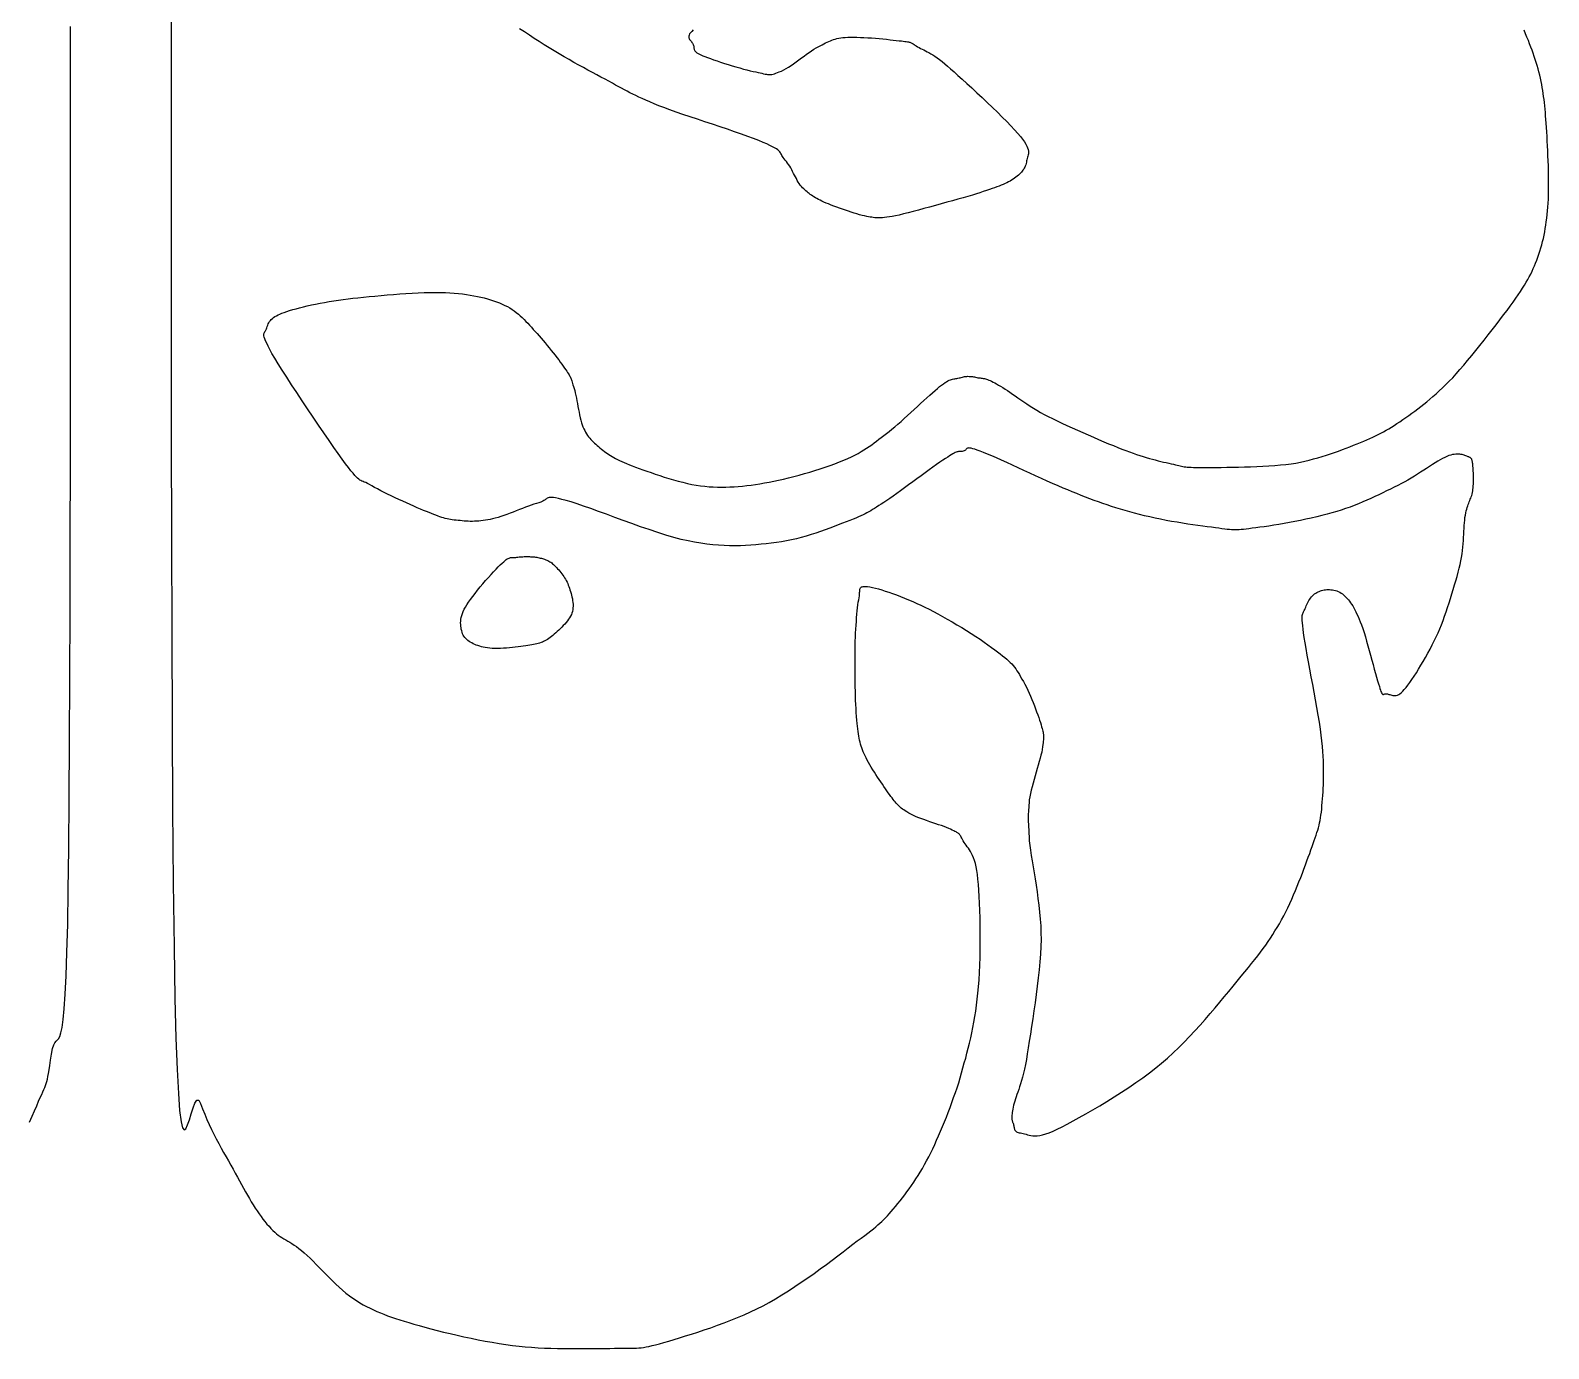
# Model space of a CAD drawing. Header units: millimetres. Extents: x 0 to 841, y 0 to 594.
# Drawn here: x 727.875 to 732.02, y 56.564 to 60.163 of the extents above; entities that cross this region are included whole.
import ezdxf

# ---------------------------------------------------------------- set-up
doc = ezdxf.new("R2010")
doc.units = ezdxf.units.MM
doc.layers.add('291-E-TEXTOS', color=7, linetype='Continuous')

msp = doc.modelspace()

# ---------------------------------------------------------------- linework, layer by layer
at = {"layer": '291-E-TEXTOS'}
for points in [[(728.259, 60.3783), (728.2589, 60.1336), (728.2589, 59.8734), (728.259, 59.6027), (728.2592, 59.3264), (728.2596, 59.0497), (728.2601, 58.7775), (728.2609, 58.5148), (728.262, 58.2667), (728.2633, 58.0381), (728.265, 57.8341), (728.267, 57.6597), (728.2695, 57.5199), (728.2723, 57.4111), (728.2754, 57.3253), (728.2788, 57.2603), (728.2824, 57.2137), (728.2863, 57.1831), (728.2905, 57.1662), (728.2948, 57.1607), (728.2993, 57.1641), (728.304, 57.1742), (728.3089, 57.1885), (728.3138, 57.2048), (728.3189, 57.2207), (728.324, 57.2338), (728.3292, 57.2417), (728.3345, 57.2422), (728.3397, 57.2329), (728.3452, 57.218), (728.3509, 57.2035), (728.3569, 57.1893), (728.363, 57.1755), (728.3694, 57.162), (728.3759, 57.1489), (728.3825, 57.136), (728.3892, 57.1234), (728.3959, 57.1112), (728.4025, 57.0992), (728.4091, 57.0874), (728.4157, 57.0759), (728.4221, 57.0646), (728.4283, 57.0536), (728.4343, 57.0427), (728.4401, 57.0321), (728.4457, 57.0217), (728.4512, 57.0115), (728.4567, 57.0016), (728.4621, 56.9919), (728.4674, 56.9825), (728.4727, 56.9733), (728.478, 56.9644), (728.4833, 56.9558), (728.4885, 56.9475), (728.4938, 56.9395), (728.4991, 56.9317), (728.5045, 56.9243), (728.5099, 56.9171), (728.5153, 56.9103), (728.5208, 56.9038), (728.5264, 56.8976), (728.5316, 56.8916), (728.5367, 56.8863), (728.5418, 56.8816), (728.5467, 56.8774), (728.5517, 56.8736), (728.5567, 56.8701), (728.5617, 56.8669), (728.5668, 56.8637), (728.5721, 56.8606), (728.5775, 56.8574), (728.583, 56.8541), (728.5888, 56.8505), (728.5949, 56.8465), (728.6012, 56.842), (728.6078, 56.837), (728.6148, 56.8314), (728.6224, 56.825), (728.6303, 56.8179), (728.6383, 56.8103), (728.6466, 56.8022), (728.655, 56.7937), (728.6636, 56.785), (728.6724, 56.776), (728.6813, 56.7669), (728.6903, 56.7577), (728.6994, 56.7487), (728.7085, 56.7398), (728.7178, 56.7311), (728.7271, 56.7228), (728.7365, 56.715), (728.7459, 56.7076), (728.7553, 56.7009), (728.7649, 56.6947), (728.7744, 56.689), (728.7837, 56.6836), (728.7929, 56.6786), (728.8021, 56.6739), (728.8114, 56.6695), (728.8207, 56.6653), (728.8303, 56.6612), (728.8402, 56.6573), (728.8503, 56.6535), (728.8609, 56.6498), (728.8719, 56.6461), (728.8834, 56.6424), (728.8956, 56.6386), (728.9084, 56.6347), (728.9219, 56.6306), (728.9364, 56.6264), (728.9518, 56.6221), (728.9681, 56.6177), (728.9851, 56.6133), (729.0028, 56.6089), (729.021, 56.6045), (729.0397, 56.6002), (729.0587, 56.596), (729.0779, 56.5919), (729.0972, 56.588), (729.1164, 56.5843), (729.1356, 56.5809), (729.1546, 56.5778), (729.1732, 56.5749), (729.1914, 56.5725), (729.209, 56.5704), (729.2261, 56.5687), (729.2434, 56.5672), (729.2609, 56.5661), (729.2786, 56.5652), (729.2962, 56.5645), (729.3138, 56.5641), (729.3312, 56.5638), (729.3485, 56.5636), (729.3655, 56.5636), (729.3821, 56.5636), (729.3983, 56.5637), (729.4139, 56.5639), (729.429, 56.5641), (729.4434, 56.5642), (729.4571, 56.5643), (729.47, 56.5644), (729.4813, 56.5646), (729.4914, 56.5648), (729.5004, 56.5649), (729.5085, 56.5649), (729.5159, 56.5649), (729.5227, 56.565), (729.5293, 56.5652), (729.5357, 56.5656), (729.5422, 56.5662), (729.5488, 56.567), (729.556, 56.5682), (729.5637, 56.5697), (729.5722, 56.5717), (729.5817, 56.574), (729.5924, 56.577), (729.6045, 56.5804), (729.6178, 56.5843), (729.6321, 56.5886), (729.6472, 56.5932), (729.6632, 56.5981), (729.6798, 56.6033), (729.6969, 56.6088), (729.7145, 56.6147), (729.7324, 56.6208), (729.7506, 56.6273), (729.7689, 56.634), (729.7872, 56.6411), (729.8055, 56.6485), (729.8235, 56.6561), (729.8413, 56.664), (729.8586, 56.6723), (729.8755, 56.6808), (729.8923, 56.6899), (729.9094, 56.6997), (729.9268, 56.7103), (729.9444, 56.7214), (729.9621, 56.7329), (729.9797, 56.7448), (729.9972, 56.7569), (730.0145, 56.7691), (730.0314, 56.7813), (730.048, 56.7934), (730.0639, 56.8053), (730.0793, 56.8169), (730.0939, 56.828), (730.1077, 56.8385), (730.1206, 56.8484), (730.1324, 56.8575), (730.1432, 56.8654), (730.1528, 56.8725), (730.1615, 56.8791), (730.1694, 56.8852), (730.1765, 56.8908), (730.1829, 56.8961), (730.1889, 56.9012), (730.1944, 56.9061), (730.1996, 56.911), (730.2047, 56.916), (730.2096, 56.921), (730.2146, 56.9263), (730.2197, 56.932), (730.225, 56.938), (730.2307, 56.9446), (730.2368, 56.9518), (730.2432, 56.9594), (730.2495, 56.9672), (730.2558, 56.9751), (730.262, 56.9832), (730.2682, 56.9915), (730.2744, 56.9999), (730.2805, 57.0086), (730.2865, 57.0176), (730.2925, 57.0267), (730.2985, 57.0361), (730.3044, 57.0458), (730.3102, 57.0557), (730.316, 57.0659), (730.3218, 57.0764), (730.3275, 57.0872), (730.3332, 57.0984), (730.3385, 57.1095), (730.3438, 57.1209), (730.3491, 57.1327), (730.3545, 57.1447), (730.3598, 57.1571), (730.3651, 57.1697), (730.3704, 57.1825), (730.3756, 57.1955), (730.3807, 57.2086), (730.3858, 57.2219), (730.3907, 57.2353), (730.3956, 57.2488), (730.4003, 57.2624), (730.4048, 57.276), (730.4093, 57.2895), (730.4135, 57.3031), (730.4172, 57.3166), (730.421, 57.3301), (730.4247, 57.3435), (730.4284, 57.357), (730.4319, 57.3705), (730.4354, 57.3841), (730.4388, 57.3979), (730.4421, 57.4118), (730.4452, 57.4259), (730.4482, 57.4403), (730.451, 57.455), (730.4536, 57.47), (730.456, 57.4853), (730.4581, 57.5011), (730.46, 57.5173), (730.4617, 57.534), (730.4634, 57.5516), (730.4649, 57.5704), (730.4661, 57.5902), (730.467, 57.6108), (730.4677, 57.632), (730.4682, 57.6536), (730.4684, 57.6754), (730.4684, 57.6971), (730.4682, 57.7186), (730.4678, 57.7396), (730.4672, 57.76), (730.4665, 57.7796), (730.4655, 57.7981), (730.4644, 57.8153), (730.4631, 57.8311), (730.4617, 57.8451), (730.4604, 57.8577), (730.4588, 57.8689), (730.4569, 57.879), (730.4548, 57.888), (730.4525, 57.896), (730.45, 57.9032), (730.4474, 57.9096), (730.4446, 57.9154), (730.4417, 57.9206), (730.4388, 57.9253), (730.4358, 57.9297), (730.4329, 57.9338), (730.4299, 57.9377), (730.427, 57.9416), (730.4242, 57.9455), (730.4215, 57.9495), (730.4194, 57.9537), (730.4177, 57.9573), (730.4161, 57.9602), (730.4148, 57.9627), (730.4135, 57.9648), (730.4123, 57.9666), (730.4111, 57.9681), (730.4097, 57.9694), (730.4082, 57.9705), (730.4065, 57.9717), (730.4044, 57.9728), (730.402, 57.9741), (730.3992, 57.9755), (730.3959, 57.9772), (730.3919, 57.9792), (730.3874, 57.9817), (730.3821, 57.984), (730.376, 57.9864), (730.3694, 57.9888), (730.3622, 57.9914), (730.3545, 57.994), (730.3466, 57.9967), (730.3384, 57.9994), (730.3302, 58.0022), (730.3219, 58.0051), (730.3138, 58.008), (730.3058, 58.0109), (730.2982, 58.0138), (730.291, 58.0168), (730.2843, 58.0198), (730.2783, 58.0228), (730.273, 58.0258), (730.268, 58.0287), (730.2635, 58.0315), (730.2594, 58.0342), (730.2558, 58.0368), (730.2524, 58.0393), (730.2494, 58.0419), (730.2465, 58.0445), (730.2438, 58.0471), (730.2413, 58.0499), (730.2387, 58.0529), (730.2361, 58.056), (730.2334, 58.0594), (730.2306, 58.0631), (730.2276, 58.067), (730.2243, 58.0713), (730.2208, 58.076), (730.2172, 58.0811), (730.2135, 58.0865), (730.2095, 58.0922), (730.2054, 58.0982), (730.2011, 58.1044), (730.1967, 58.1108), (730.1923, 58.1173), (730.1879, 58.1239), (730.1835, 58.1306), (730.1791, 58.1374), (730.1749, 58.1441), (730.1708, 58.1508), (730.1669, 58.1574), (730.1632, 58.1639), (730.1597, 58.1702), (730.1565, 58.1764), (730.1536, 58.1822), (730.151, 58.1878), (730.1487, 58.1932), (730.1465, 58.1985), (730.1446, 58.2036), (730.1429, 58.2087), (730.1414, 58.2138), (730.14, 58.219), (730.1387, 58.2244), (730.1376, 58.2299), (730.1366, 58.2357), (730.1356, 58.2419), (730.1348, 58.2484), (730.134, 58.2553), (730.1332, 58.2627), (730.1324, 58.2707), (730.1314, 58.2798), (730.1304, 58.2895), (730.1296, 58.2999), (730.129, 58.3108), (730.1284, 58.3222), (730.1279, 58.3339), (730.1275, 58.3459), (730.1272, 58.3581), (730.1269, 58.3703), (730.1267, 58.3826), (730.1266, 58.3948), (730.1265, 58.4068), (730.1264, 58.4186), (730.1264, 58.43), (730.1264, 58.441), (730.1264, 58.4514), (730.1265, 58.4621), (730.1266, 58.473), (730.1268, 58.484), (730.1271, 58.4951), (730.1275, 58.5062), (730.128, 58.5172), (730.1285, 58.5281), (730.1292, 58.5387), (730.1299, 58.5491), (730.1306, 58.5592), (730.1315, 58.5688), (730.1323, 58.5779), (730.1333, 58.5864), (730.1343, 58.5943), (730.1353, 58.6016), (730.1364, 58.608), (730.1374, 58.6137), (730.1381, 58.6189), (730.1385, 58.6234), (730.1388, 58.6275), (730.139, 58.631), (730.1393, 58.6341), (730.1397, 58.6367), (730.1402, 58.6389), (730.141, 58.6406), (730.1422, 58.642), (730.1437, 58.6431), (730.1458, 58.6438), (730.1484, 58.6443), (730.1517, 58.6445), (730.1557, 58.6444), (730.1605, 58.6441), (730.1669, 58.6431), (730.1741, 58.6417), (730.1819, 58.6399), (730.1904, 58.6376), (730.1994, 58.635), (730.2088, 58.632), (730.2188, 58.6287), (730.229, 58.6251), (730.2396, 58.6212), (730.2505, 58.617), (730.2615, 58.6126), (730.2726, 58.608), (730.2838, 58.6032), (730.295, 58.5982), (730.3061, 58.5931), (730.3171, 58.5879), (730.3284, 58.5824), (730.3402, 58.5762), (730.3526, 58.5697), (730.3653, 58.5627), (730.3783, 58.5553), (730.3914, 58.5477), (730.4046, 58.5399), (730.4177, 58.532), (730.4307, 58.5239), (730.4434, 58.5159), (730.4558, 58.508), (730.4676, 58.5001), (730.4788, 58.4925), (730.4893, 58.4851), (730.4991, 58.4781), (730.5078, 58.4715), (730.5157, 58.4657), (730.5229, 58.4603), (730.5294, 58.4552), (730.5353, 58.4505), (730.5406, 58.4459), (730.5455, 58.4415), (730.5499, 58.4372), (730.554, 58.4328), (730.5578, 58.4285), (730.5614, 58.424), (730.5649, 58.4194), (730.5682, 58.4145), (730.5716, 58.4093), (730.575, 58.4037), (730.5785, 58.3977), (730.5821, 58.3912), (730.5862, 58.3845), (730.5903, 58.3773), (730.5943, 58.3696), (730.5982, 58.3616), (730.602, 58.3533), (730.6057, 58.3447), (730.6093, 58.3361), (730.6127, 58.3274), (730.616, 58.3188), (730.6192, 58.3103), (730.6222, 58.3021), (730.625, 58.2941), (730.6277, 58.2865), (730.6301, 58.2793), (730.6323, 58.2727), (730.6343, 58.2667), (730.6357, 58.2615), (730.637, 58.2569), (730.638, 58.2529), (730.6389, 58.2494), (730.6396, 58.2463), (730.6402, 58.2434), (730.6406, 58.2407), (730.6408, 58.2381), (730.641, 58.2354), (730.6409, 58.2326), (730.6408, 58.2295), (730.6405, 58.2261), (730.6401, 58.2221), (730.6396, 58.2176), (730.639, 58.2125), (730.6383, 58.2065), (730.6373, 58.1997), (730.6359, 58.1922), (730.634, 58.1841), (730.6318, 58.1754), (730.6294, 58.1663), (730.6267, 58.1569), (730.6239, 58.1471), (730.621, 58.1372), (730.6181, 58.1272), (730.6152, 58.1172), (730.6124, 58.1073), (730.6098, 58.0975), (730.6074, 58.088), (730.6053, 58.0789), (730.6035, 58.0701), (730.6022, 58.062), (730.6015, 58.0541), (730.6009, 58.0471), (730.6004, 58.0407), (730.5999, 58.0348), (730.5996, 58.0292), (730.5994, 58.0239), (730.5992, 58.0186), (730.5992, 58.0133), (730.5992, 58.0077), (730.5994, 58.0017), (730.5996, 57.9952), (730.5999, 57.988), (730.6004, 57.98), (730.6009, 57.971), (730.6015, 57.9609), (730.6022, 57.9495), (730.6035, 57.9373), (730.6053, 57.9241), (730.6074, 57.91), (730.6097, 57.8951), (730.6123, 57.8794), (730.615, 57.863), (730.6178, 57.846), (730.6205, 57.8286), (730.6232, 57.8107), (730.6257, 57.7925), (730.6281, 57.774), (730.6301, 57.7553), (730.6319, 57.7365), (730.6332, 57.7178), (730.634, 57.6991), (730.6343, 57.6805), (730.6337, 57.6612), (730.6325, 57.6408), (730.6309, 57.6196), (730.6289, 57.5978), (730.6265, 57.5755), (730.6239, 57.553), (730.621, 57.5304), (730.618, 57.5079), (730.6148, 57.4857), (730.6116, 57.4639), (730.6084, 57.4428), (730.6052, 57.4225), (730.6022, 57.4032), (730.5993, 57.3852), (730.5966, 57.3684), (730.5942, 57.3533), (730.5915, 57.3396), (730.5888, 57.327), (730.5861, 57.3155), (730.5834, 57.305), (730.5808, 57.2953), (730.5781, 57.2864), (730.5756, 57.2783), (730.5731, 57.2707), (730.5707, 57.2638), (730.5684, 57.2572), (730.5662, 57.2511), (730.5642, 57.2452), (730.5624, 57.2395), (730.5607, 57.2339), (730.5593, 57.2284), (730.558, 57.2228), (730.557, 57.2175), (730.5561, 57.2127), (730.5554, 57.2084), (730.5549, 57.2046), (730.5545, 57.2013), (730.5543, 57.1983), (730.5542, 57.1956), (730.5543, 57.1932), (730.5544, 57.1911), (730.5547, 57.1891), (730.555, 57.1873), (730.5555, 57.1856), (730.556, 57.1839), (730.5566, 57.1822), (730.5573, 57.1805), (730.558, 57.1787), (730.5587, 57.1764), (730.5592, 57.1742), (730.5596, 57.1719), (730.56, 57.1698), (730.5604, 57.1677), (730.5608, 57.1656), (730.5614, 57.1637), (730.562, 57.1618), (730.5629, 57.1601), (730.564, 57.1585), (730.5654, 57.1571), (730.5671, 57.1558), (730.5691, 57.1547), (730.5716, 57.1538), (730.5746, 57.153), (730.5781, 57.1526), (730.5818, 57.152), (730.5855, 57.1511), (730.5893, 57.15), (730.5932, 57.1488), (730.5973, 57.1475), (730.6017, 57.1464), (730.6065, 57.1454), (730.6117, 57.1448), (730.6175, 57.1445), (730.6238, 57.1448), (730.6308, 57.1456), (730.6385, 57.1472), (730.6471, 57.1496), (730.6565, 57.1529), (730.667, 57.1572), (730.6785, 57.1626), (730.6914, 57.1691), (730.7058, 57.1767), (730.7216, 57.1852), (730.7385, 57.1945), (730.7565, 57.2046), (730.7752, 57.2153), (730.7945, 57.2267), (730.8142, 57.2386), (730.8342, 57.251), (730.8541, 57.2637), (730.8739, 57.2767), (730.8933, 57.2899), (730.9122, 57.3033), (730.9303, 57.3166), (730.9475, 57.33), (730.9635, 57.3433), (730.9792, 57.3568), (730.9948, 57.3708), (731.01, 57.3854), (731.0251, 57.4003), (731.0399, 57.4156), (731.0544, 57.4311), (731.0686, 57.4468), (731.0825, 57.4625), (731.0961, 57.4782), (731.1093, 57.4937), (731.1221, 57.5091), (731.1346, 57.5242), (731.1467, 57.539), (731.1584, 57.5533), (731.1696, 57.567), (731.1803, 57.5802), (731.1906, 57.5923), (731.2002, 57.6039), (731.2092, 57.615), (731.2177, 57.6256), (731.2258, 57.636), (731.2334, 57.646), (731.2407, 57.6558), (731.2476, 57.6655), (731.2542, 57.675), (731.2606, 57.6846), (731.2669, 57.6941), (731.2729, 57.7038), (731.2789, 57.7136), (731.2849, 57.7237), (731.2908, 57.7341), (731.2968, 57.7448), (731.3024, 57.7558), (731.3079, 57.7672), (731.3133, 57.7788), (731.3186, 57.7905), (731.3237, 57.8024), (731.3288, 57.8143), (731.3337, 57.8262), (731.3384, 57.8381), (731.3431, 57.8499), (731.3476, 57.8616), (731.3519, 57.873), (731.3561, 57.8842), (731.3601, 57.8951), (731.3639, 57.9057), (731.3676, 57.9158), (731.3711, 57.9254), (731.3743, 57.9345), (731.3774, 57.943), (731.3802, 57.9509), (731.3828, 57.9584), (731.3852, 57.9655), (731.3875, 57.9724), (731.3895, 57.9791), (731.3914, 57.9857), (731.3931, 57.9923), (731.3946, 57.999), (731.396, 58.0058), (731.3973, 58.013), (731.3985, 58.0204), (731.3995, 58.0284), (731.4004, 58.0368), (731.4012, 58.0459), (731.4019, 58.0553), (731.4027, 58.0646), (731.4034, 58.074), (731.404, 58.0834), (731.4046, 58.0929), (731.4051, 58.1027), (731.4054, 58.1127), (731.4057, 58.1229), (731.4058, 58.1336), (731.4058, 58.1446), (731.4055, 58.1561), (731.4051, 58.1681), (731.4045, 58.1807), (731.4036, 58.194), (731.4025, 58.2079), (731.4012, 58.2226), (731.3994, 58.2381), (731.397, 58.2552), (731.3942, 58.2737), (731.3911, 58.2932), (731.3876, 58.3136), (731.3839, 58.3345), (731.38, 58.3556), (731.3761, 58.3769), (731.3721, 58.3979), (731.3683, 58.4185), (731.3646, 58.4383), (731.3611, 58.4571), (731.3579, 58.4748), (731.3551, 58.4909), (731.3528, 58.5053), (731.351, 58.5177), (731.3496, 58.5281), (731.3486, 58.5371), (731.3479, 58.5448), (731.3474, 58.5512), (731.3472, 58.5566), (731.3472, 58.5611), (731.3475, 58.5648), (731.348, 58.5678), (731.3486, 58.5705), (731.3495, 58.5727), (731.3504, 58.5749), (731.3515, 58.5769), (731.3528, 58.5791), (731.3541, 58.5816), (731.3555, 58.5845), (731.357, 58.5879), (731.3583, 58.5917), (731.3597, 58.5954), (731.3614, 58.5991), (731.3633, 58.6027), (731.3653, 58.6062), (731.3676, 58.6097), (731.37, 58.6129), (731.3726, 58.616), (731.3753, 58.6189), (731.3781, 58.6216), (731.3811, 58.6241), (731.3841, 58.6263), (731.3873, 58.6282), (731.3905, 58.6299), (731.3938, 58.6311), (731.3972, 58.6321), (731.4003, 58.6331), (731.4035, 58.634), (731.407, 58.6348), (731.4105, 58.6353), (731.4142, 58.6357), (731.418, 58.6359), (731.4218, 58.6359), (731.4258, 58.6356), (731.4297, 58.6351), (731.4337, 58.6344), (731.4378, 58.6334), (731.4418, 58.6321), (731.4457, 58.6305), (731.4497, 58.6287), (731.4536, 58.6265), (731.4574, 58.6241), (731.4607, 58.621), (731.464, 58.6179), (731.4672, 58.6147), (731.4703, 58.6113), (731.4733, 58.6077), (731.4763, 58.604), (731.4793, 58.6), (731.4822, 58.5957), (731.4851, 58.5911), (731.488, 58.5862), (731.4909, 58.5809), (731.4938, 58.5752), (731.4967, 58.5691), (731.4996, 58.5625), (731.5026, 58.5554), (731.5056, 58.5478), (731.509, 58.5392), (731.5125, 58.5295), (731.5161, 58.5187), (731.5196, 58.5072), (731.5232, 58.495), (731.5268, 58.4823), (731.5304, 58.4694), (731.5339, 58.4564), (731.5374, 58.4435), (731.5407, 58.4309), (731.544, 58.4187), (731.5471, 58.4072), (731.55, 58.3965), (731.5528, 58.3868), (731.5554, 58.3783), (731.5578, 58.3711), (731.5595, 58.3656), (731.561, 58.3611), (731.5623, 58.3575), (731.5634, 58.3547), (731.5644, 58.3526), (731.5653, 58.3512), (731.5662, 58.3503), (731.567, 58.3498), (731.5679, 58.3497), (731.5688, 58.3498), (731.5699, 58.3501), (731.571, 58.3505), (731.5724, 58.3509), (731.5739, 58.3512), (731.5757, 58.3512), (731.5778, 58.351), (731.5798, 58.3509), (731.5819, 58.3504), (731.5841, 58.3497), (731.5865, 58.349), (731.589, 58.3482), (731.5917, 58.3474), (731.5945, 58.3469), (731.5974, 58.3465), (731.6005, 58.3465), (731.6037, 58.3469), (731.6071, 58.3478), (731.6106, 58.3493), (731.6142, 58.3515), (731.618, 58.3545), (731.6219, 58.3583), (731.626, 58.3631), (731.6307, 58.3685), (731.6358, 58.3749), (731.6412, 58.3822), (731.6469, 58.3903), (731.6528, 58.3992), (731.6589, 58.4086), (731.6651, 58.4186), (731.6714, 58.4291), (731.6777, 58.4399), (731.684, 58.4509), (731.6902, 58.4622), (731.6963, 58.4735), (731.7022, 58.4848), (731.7079, 58.4959), (731.7133, 58.5069), (731.7184, 58.5177), (731.7228, 58.5284), (731.7273, 58.5396), (731.7317, 58.5511), (731.736, 58.5629), (731.7402, 58.5749), (731.7443, 58.5871), (731.7483, 58.5994), (731.7522, 58.6118), (731.756, 58.6241), (731.7597, 58.6363), (731.7632, 58.6484), (731.7666, 58.6602), (731.7699, 58.6718), (731.7729, 58.6831), (731.7759, 58.6939), (731.7786, 58.7044), (731.7807, 58.7141), (731.7824, 58.7237), (731.7838, 58.7332), (731.785, 58.7426), (731.786, 58.7518), (731.7867, 58.7609), (731.7874, 58.7697), (731.7879, 58.7784), (731.7883, 58.7868), (731.7887, 58.7951), (731.7891, 58.8031), (731.7896, 58.8108), (731.7901, 58.8182), (731.7908, 58.8254), (731.7916, 58.8323), (731.7926, 58.8389), (731.7938, 58.845), (731.7951, 58.8505), (731.7964, 58.8556), (731.7977, 58.8602), (731.7992, 58.8645), (731.8006, 58.8685), (731.802, 58.8722), (731.8034, 58.8757), (731.8048, 58.8792), (731.8062, 58.8826), (731.8075, 58.8859), (731.8087, 58.8894), (731.8099, 58.893), (731.8109, 58.8967), (731.8119, 58.9008), (731.8127, 58.9051), (731.8134, 58.9094), (731.8139, 58.914), (731.8144, 58.9188), (731.8147, 58.9238), (731.8149, 58.9289), (731.815, 58.9341), (731.815, 58.9393), (731.815, 58.9445), (731.8148, 58.9496), (731.8147, 58.9546), (731.8144, 58.9595), (731.8141, 58.9641), (731.8138, 58.9685), (731.8135, 58.9725), (731.8131, 58.9761), (731.8127, 58.9794), (731.8123, 58.9822), (731.8119, 58.9847), (731.8115, 58.9869), (731.8111, 58.9887), (731.8106, 58.9903), (731.81, 58.9917), (731.8094, 58.9929), (731.8087, 58.9939), (731.8079, 58.9948), (731.807, 58.9956), (731.806, 58.9963), (731.8048, 58.9969), (731.8035, 58.9975), (731.8021, 58.9981), (731.8004, 58.9987), (731.7987, 58.9995), (731.7964, 59.0003), (731.794, 59.0011), (731.7916, 59.002), (731.789, 59.0028), (731.7863, 59.0037), (731.7835, 59.0044), (731.7805, 59.005), (731.7773, 59.0055), (731.7739, 59.0058), (731.7703, 59.0058), (731.7664, 59.0056), (731.7622, 59.0051), (731.7578, 59.0043), (731.753, 59.0031), (731.7479, 59.0015), (731.7424, 58.9995), (731.7366, 58.9969), (731.7304, 58.9938), (731.7239, 58.9902), (731.7171, 58.9862), (731.7099, 58.9817), (731.7025, 58.977), (731.6949, 58.972), (731.687, 58.9668), (731.6789, 58.9615), (731.6706, 58.9561), (731.6621, 58.9507), (731.6535, 58.9453), (731.6448, 58.9399), (731.6359, 58.9348), (731.627, 58.9299), (731.618, 58.9252), (731.6081, 58.9202), (731.5981, 58.9152), (731.588, 58.9102), (731.5777, 58.9051), (731.5672, 58.9), (731.5566, 58.8949), (731.5459, 58.8898), (731.5349, 58.8848), (731.5238, 58.8798), (731.5126, 58.875), (731.5011, 58.8702), (731.4895, 58.8656), (731.4778, 58.8612), (731.4658, 58.8569), (731.4537, 58.8528), (731.4413, 58.8489), (731.4285, 58.8452), (731.4151, 58.8415), (731.4012, 58.8379), (731.3868, 58.8344), (731.3721, 58.831), (731.3572, 58.8277), (731.3421, 58.8245), (731.3271, 58.8215), (731.3123, 58.8187), (731.2976, 58.8161), (731.2833, 58.8136), (731.2694, 58.8113), (731.2561, 58.8093), (731.2434, 58.8075), (731.2315, 58.806), (731.2205, 58.8047), (731.2106, 58.8033), (731.2018, 58.8021), (731.1941, 58.8011), (731.1872, 58.8002), (731.1809, 58.7996), (731.1752, 58.7991), (731.1698, 58.7988), (731.1645, 58.7987), (731.1593, 58.7988), (731.154, 58.7991), (731.1484, 58.7996), (731.1423, 58.8002), (731.1356, 58.8011), (731.1281, 58.8021), (731.1196, 58.8033), (731.1101, 58.8047), (731.0994, 58.806), (731.0879, 58.8074), (731.0756, 58.809), (731.0626, 58.8107), (731.049, 58.8127), (731.0349, 58.8148), (731.0205, 58.8171), (731.0057, 58.8195), (730.9907, 58.8222), (730.9757, 58.8249), (730.9607, 58.8279), (730.9458, 58.831), (730.9311, 58.8342), (730.9167, 58.8376), (730.9027, 58.8412), (730.8893, 58.8449), (730.8762, 58.8483), (730.8635, 58.8518), (730.851, 58.8555), (730.8388, 58.8592), (730.8267, 58.8631), (730.8148, 58.867), (730.8029, 58.8711), (730.7911, 58.8752), (730.7794, 58.8795), (730.7676, 58.884), (730.7558, 58.8885), (730.7439, 58.8932), (730.7318, 58.8979), (730.7196, 58.9029), (730.7072, 58.9079), (730.6945, 58.9131), (730.6806, 58.919), (730.6659, 58.9254), (730.6507, 58.9322), (730.6351, 58.9393), (730.6192, 58.9465), (730.6032, 58.9539), (730.5872, 58.9613), (730.5713, 58.9686), (730.5558, 58.9757), (730.5407, 58.9826), (730.5262, 58.9892), (730.5124, 58.9953), (730.4996, 59.0009), (730.4877, 59.0058), (730.477, 59.0101), (730.4677, 59.0135), (730.4597, 59.0165), (730.4531, 59.0189), (730.4477, 59.0206), (730.4433, 59.0217), (730.4398, 59.0223), (730.437, 59.0225), (730.4349, 59.0223), (730.4333, 59.0218), (730.432, 59.021), (730.431, 59.02), (730.43, 59.0189), (730.429, 59.0177), (730.4278, 59.0165), (730.4262, 59.0154), (730.4242, 59.0144), (730.4215, 59.0135), (730.419, 59.0132), (730.4168, 59.0131), (730.4148, 59.013), (730.4129, 59.0129), (730.411, 59.0128), (730.4091, 59.0126), (730.4071, 59.0123), (730.405, 59.0118), (730.4026, 59.011), (730.3999, 59.0098), (730.3968, 59.0084), (730.3933, 59.0065), (730.3892, 59.0041), (730.3846, 59.0011), (730.3793, 58.9976), (730.3733, 58.9934), (730.366, 58.9888), (730.3578, 58.9833), (730.3487, 58.9771), (730.3389, 58.9702), (730.3286, 58.9628), (730.3178, 58.9549), (730.3066, 58.9468), (730.2953, 58.9385), (730.2839, 58.9301), (730.2725, 58.9217), (730.2614, 58.9136), (730.2505, 58.9056), (730.2401, 58.8981), (730.2303, 58.8911), (730.2211, 58.8847), (730.2127, 58.879), (730.2049, 58.874), (730.1977, 58.8693), (730.1912, 58.8651), (730.1852, 58.8612), (730.1796, 58.8576), (730.1743, 58.8543), (730.1691, 58.8511), (730.1641, 58.8481), (730.1589, 58.8453), (730.1536, 58.8425), (730.1481, 58.8397), (730.1422, 58.8369), (730.1357, 58.8341), (730.1287, 58.8312), (730.1209, 58.8281), (730.1124, 58.8248), (730.1023, 58.8209), (730.0917, 58.8168), (730.0806, 58.8125), (730.0691, 58.8081), (730.0572, 58.8036), (730.045, 58.799), (730.0324, 58.7946), (730.0195, 58.7902), (730.0064, 58.7859), (729.9931, 58.7819), (729.9797, 58.7781), (729.9661, 58.7746), (729.9525, 58.7714), (729.9388, 58.7686), (729.9252, 58.7664), (729.9116, 58.7646), (729.8977, 58.7627), (729.8838, 58.761), (729.8699, 58.7595), (729.8559, 58.7581), (729.8418, 58.757), (729.8276, 58.7561), (729.8133, 58.7556), (729.7987, 58.7553), (729.7839, 58.7554), (729.7688, 58.7559), (729.7534, 58.7567), (729.7377, 58.7581), (729.7216, 58.7599), (729.7051, 58.7622), (729.6881, 58.7651), (729.6707, 58.7686), (729.6518, 58.7729), (729.6315, 58.7784), (729.61, 58.7847), (729.5876, 58.7918), (729.5645, 58.7995), (729.5409, 58.8076), (729.5172, 58.816), (729.4935, 58.8246), (729.4702, 58.8331), (729.4475, 58.8414), (729.4256, 58.8494), (729.4048, 58.857), (729.3853, 58.8638), (729.3674, 58.8699), (729.3514, 58.875), (729.3375, 58.879), (729.3261, 58.882), (729.3167, 58.8843), (729.3089, 58.886), (729.3027, 58.8871), (729.2978, 58.8876), (729.2938, 58.8877), (729.2908, 58.8873), (729.2883, 58.8865), (729.2862, 58.8854), (729.2842, 58.8841), (729.2822, 58.8825), (729.2799, 58.8807), (729.277, 58.8788), (729.2735, 58.8769), (729.2689, 58.8749), (729.2632, 58.873), (729.2566, 58.8713), (729.2495, 58.8691), (729.2421, 58.8666), (729.2344, 58.8638), (729.2264, 58.8608), (729.2182, 58.8576), (729.2099, 58.8543), (729.2015, 58.8509), (729.193, 58.8475), (729.1845, 58.8442), (729.1761, 58.841), (729.1678, 58.838), (729.1596, 58.8352), (729.1517, 58.8327), (729.144, 58.8305), (729.1367, 58.8288), (729.13, 58.8274), (729.1235, 58.8262), (729.1172, 58.8251), (729.111, 58.8242), (729.1049, 58.8235), (729.0989, 58.823), (729.0931, 58.8226), (729.0873, 58.8223), (729.0816, 58.8222), (729.0759, 58.8222), (729.0703, 58.8223), (729.0647, 58.8226), (729.0592, 58.823), (729.0536, 58.8235), (729.048, 58.8241), (729.0424, 58.8248), (729.0369, 58.8252), (729.0317, 58.8258), (729.0267, 58.8264), (729.0218, 58.8272), (729.0171, 58.828), (729.0124, 58.8291), (729.0077, 58.8302), (729.003, 58.8316), (728.9981, 58.8331), (728.9931, 58.8347), (728.9878, 58.8366), (728.9822, 58.8386), (728.9763, 58.8409), (728.97, 58.8433), (728.9633, 58.846), (728.956, 58.8489), (728.9485, 58.8521), (728.9402, 58.8556), (728.9313, 58.8594), (728.9218, 58.8635), (728.912, 58.8679), (728.9018, 58.8724), (728.8914, 58.877), (728.881, 58.8818), (728.8706, 58.8866), (728.8603, 58.8915), (728.8503, 58.8963), (728.8406, 58.9011), (728.8313, 58.9058), (728.8227, 58.9105), (728.8147, 58.9149), (728.8075, 58.9192), (728.8009, 58.9228), (728.7953, 58.9256), (728.7906, 58.9278), (728.7866, 58.9294), (728.7831, 58.9308), (728.78, 58.932), (728.7772, 58.9334), (728.7744, 58.935), (728.7715, 58.937), (728.7683, 58.9397), (728.7648, 58.9432), (728.7606, 58.9477), (728.7558, 58.9534), (728.75, 58.9604), (728.7432, 58.969), (728.7352, 58.9794), (728.7261, 58.992), (728.7154, 59.0071), (728.7034, 59.0242), (728.6903, 59.0431), (728.6764, 59.0634), (728.6618, 59.0847), (728.6469, 59.1068), (728.6318, 59.1292), (728.6169, 59.1516), (728.6022, 59.1738), (728.5881, 59.1952), (728.5749, 59.2157), (728.5626, 59.2348), (728.5517, 59.2522), (728.5422, 59.2675), (728.5345, 59.2805), (728.5286, 59.2913), (728.5238, 59.3006), (728.52, 59.3084), (728.517, 59.3149), (728.5149, 59.3203), (728.5134, 59.3248), (728.5126, 59.3284), (728.5124, 59.3314), (728.5126, 59.334), (728.5132, 59.3361), (728.5141, 59.3381), (728.5153, 59.3401), (728.5165, 59.3422), (728.5179, 59.3445), (728.5192, 59.3474), (728.5204, 59.3508), (728.5216, 59.3544), (728.5229, 59.3579), (728.5244, 59.3613), (728.5261, 59.3644), (728.528, 59.3675), (728.5301, 59.3704), (728.5326, 59.3732), (728.5355, 59.3759), (728.5387, 59.3785), (728.5423, 59.381), (728.5464, 59.3834), (728.5509, 59.3858), (728.556, 59.3881), (728.5616, 59.3904), (728.5678, 59.3927), (728.5746, 59.3949), (728.5825, 59.3976), (728.591, 59.4002), (728.6002, 59.4028), (728.6099, 59.4054), (728.6202, 59.4079), (728.6309, 59.4104), (728.6421, 59.4129), (728.6537, 59.4153), (728.6656, 59.4176), (728.6778, 59.4198), (728.6903, 59.422), (728.7031, 59.424), (728.716, 59.426), (728.729, 59.4278), (728.7421, 59.4295), (728.7553, 59.4311), (728.7693, 59.4326), (728.7841, 59.4341), (728.7996, 59.4357), (728.8157, 59.4372), (728.8322, 59.4388), (728.8491, 59.4402), (728.8661, 59.4416), (728.8833, 59.4429), (728.9003, 59.444), (728.9173, 59.445), (728.9339, 59.4459), (728.9501, 59.4466), (728.9657, 59.4471), (728.9807, 59.4473), (728.9949, 59.4474), (729.0082, 59.4471), (729.0204, 59.4463), (729.0322, 59.4453), (729.0437, 59.4442), (729.0547, 59.443), (729.0654, 59.4415), (729.0757, 59.44), (729.0856, 59.4382), (729.0953, 59.4363), (729.1047, 59.4343), (729.1137, 59.4321), (729.1225, 59.4297), (729.131, 59.4271), (729.1393, 59.4243), (729.1474, 59.4214), (729.1552, 59.4183), (729.1628, 59.415), (729.1701, 59.4119), (729.1771, 59.4084), (729.1836, 59.4048), (729.1899, 59.4009), (729.1959, 59.3967), (729.2016, 59.3924), (729.2071, 59.3879), (729.2125, 59.3831), (729.2177, 59.3783), (729.2228, 59.3732), (729.2278, 59.3681), (729.2328, 59.3628), (729.2378, 59.3574), (729.2428, 59.3519), (729.2479, 59.3464), (729.2531, 59.3407), (729.2585, 59.3349), (729.2639, 59.3288), (729.2694, 59.3225), (729.275, 59.316), (729.2806, 59.3094), (729.2861, 59.3026), (729.2916, 59.2958), (729.2971, 59.289), (729.3024, 59.2823), (729.3075, 59.2756), (729.3125, 59.2691), (729.3172, 59.2628), (729.3217, 59.2567), (729.326, 59.2509), (729.3299, 59.2455), (729.3334, 59.2404), (729.3366, 59.2358), (729.3393, 59.2318), (729.3417, 59.2283), (729.3437, 59.2252), (729.3454, 59.2224), (729.3469, 59.2199), (729.3482, 59.2175), (729.3493, 59.2153), (729.3502, 59.213), (729.3512, 59.2106), (729.352, 59.2081), (729.3529, 59.2054), (729.3539, 59.2023), (729.3549, 59.1987), (729.3561, 59.1947), (729.3575, 59.1902), (729.3594, 59.1849), (729.361, 59.1791), (729.3626, 59.1727), (729.3642, 59.1659), (729.3656, 59.1587), (729.367, 59.1512), (729.3684, 59.1435), (729.3698, 59.1357), (729.3713, 59.1279), (729.3727, 59.1202), (729.3743, 59.1126), (729.3759, 59.1052), (729.3776, 59.0981), (729.3795, 59.0915), (729.3815, 59.0853), (729.3836, 59.0798), (729.3859, 59.0746), (729.3883, 59.0698), (729.3908, 59.0653), (729.3935, 59.061), (729.3962, 59.057), (729.399, 59.0531), (729.4019, 59.0494), (729.405, 59.0459), (729.4081, 59.0425), (729.4114, 59.0391), (729.4148, 59.0358), (729.4184, 59.0326), (729.422, 59.0294), (729.4258, 59.0262), (729.4298, 59.0229), (729.4338, 59.0195), (729.4379, 59.0162), (729.442, 59.0131), (729.446, 59.0101), (729.4501, 59.0072), (729.4543, 59.0045), (729.4586, 59.0017), (729.463, 58.9991), (729.4677, 58.9964), (729.4726, 58.9938), (729.4779, 58.9911), (729.4835, 58.9884), (729.4894, 58.9857), (729.4958, 58.9828), (729.5027, 58.9798), (729.5102, 58.9767), (729.5181, 58.9734), (729.5272, 58.9702), (729.5369, 58.9667), (729.5472, 58.9631), (729.558, 58.9592), (729.5694, 58.9553), (729.5811, 58.9513), (729.5931, 58.9472), (729.6055, 58.9432), (729.618, 58.9393), (729.6306, 58.9356), (729.6433, 58.9321), (729.6559, 58.9288), (729.6685, 58.9258), (729.6808, 58.9231), (729.693, 58.9209), (729.7048, 58.9192), (729.7164, 58.9178), (729.7279, 58.9168), (729.7393, 58.9161), (729.7507, 58.9156), (729.762, 58.9155), (729.7733, 58.9156), (729.7846, 58.916), (729.7959, 58.9166), (729.8074, 58.9175), (729.8189, 58.9186), (729.8305, 58.9199), (729.8423, 58.9214), (729.8543, 58.9231), (729.8665, 58.925), (729.8789, 58.927), (729.8915, 58.9292), (729.9042, 58.9316), (729.9175, 58.9344), (729.9311, 58.9375), (729.9451, 58.9409), (729.9594, 58.9446), (729.9738, 58.9485), (729.9883, 58.9525), (730.0027, 58.9568), (730.017, 58.9612), (730.0311, 58.9657), (730.045, 58.9703), (730.0584, 58.9749), (730.0713, 58.9796), (730.0837, 58.9843), (730.0954, 58.9889), (730.1063, 58.9934), (730.1165, 58.9983), (730.1259, 59.0031), (730.1347, 59.0078), (730.1429, 59.0125), (730.1507, 59.0172), (730.158, 59.0218), (730.1651, 59.0266), (730.1718, 59.0313), (730.1784, 59.0362), (730.185, 59.0411), (730.1915, 59.0461), (730.1981, 59.0513), (730.2048, 59.0566), (730.2118, 59.0621), (730.2191, 59.0678), (730.2268, 59.0737), (730.2349, 59.0804), (730.2433, 59.0875), (730.2519, 59.0951), (730.2607, 59.1029), (730.2697, 59.111), (730.2787, 59.1192), (730.2876, 59.1275), (730.2965, 59.1357), (730.3053, 59.1438), (730.3139, 59.1517), (730.3222, 59.1594), (730.3301, 59.1666), (730.3377, 59.1734), (730.3447, 59.1796), (730.3513, 59.1853), (730.3573, 59.1902), (730.3627, 59.1944), (730.3676, 59.198), (730.3721, 59.201), (730.3762, 59.2035), (730.38, 59.2056), (730.3835, 59.2073), (730.3868, 59.2087), (730.3899, 59.2097), (730.3928, 59.2106), (730.3957, 59.2112), (730.3985, 59.2117), (730.4013, 59.2122), (730.4042, 59.2126), (730.4071, 59.2131), (730.4102, 59.2136), (730.4135, 59.2143), (730.4165, 59.2153), (730.4195, 59.2162), (730.4225, 59.2168), (730.4255, 59.2174), (730.4285, 59.2177), (730.4316, 59.218), (730.4346, 59.2181), (730.4376, 59.218), (730.4406, 59.2179), (730.4436, 59.2176), (730.4466, 59.2173), (730.4496, 59.2168), (730.4526, 59.2163), (730.4556, 59.2157), (730.4587, 59.215), (730.4617, 59.2143), (730.4649, 59.2139), (730.468, 59.2136), (730.471, 59.2132), (730.4738, 59.2128), (730.4766, 59.2124), (730.4794, 59.2118), (730.4823, 59.2111), (730.4853, 59.2102), (730.4883, 59.2092), (730.4916, 59.2079), (730.4951, 59.2064), (730.4989, 59.2047), (730.5031, 59.2026), (730.5076, 59.2002), (730.5125, 59.1974), (730.5179, 59.1942), (730.5236, 59.191), (730.5296, 59.1874), (730.5359, 59.1834), (730.5424, 59.1791), (730.5492, 59.1745), (730.5562, 59.1697), (730.5635, 59.1646), (730.5711, 59.1593), (730.5789, 59.1539), (730.5871, 59.1483), (730.5955, 59.1426), (730.6043, 59.1369), (730.6133, 59.1311), (730.6227, 59.1253), (730.6323, 59.1196), (730.6423, 59.1139), (730.6534, 59.1084), (730.6652, 59.1027), (730.6779, 59.0966), (730.6911, 59.0904), (730.7049, 59.084), (730.719, 59.0775), (730.7334, 59.071), (730.748, 59.0644), (730.7626, 59.058), (730.777, 59.0517), (730.7913, 59.0455), (730.8052, 59.0396), (730.8187, 59.034), (730.8316, 59.0288), (730.8438, 59.0239), (730.8551, 59.0195), (730.8655, 59.0155), (730.8756, 59.0118), (730.8853, 59.0083), (730.8948, 59.0051), (730.904, 59.0021), (730.9129, 58.9992), (730.9215, 58.9966), (730.9299, 58.9942), (730.9381, 58.9919), (730.946, 58.9898), (730.9537, 58.9878), (730.9613, 58.9859), (730.9686, 58.9842), (730.9758, 58.9825), (730.9828, 58.9809), (730.9896, 58.9794), (730.9959, 58.9779), (731.0014, 58.9766), (731.0062, 58.9755), (731.0105, 58.9744), (731.0143, 58.9735), (731.018, 58.9727), (731.0216, 58.972), (731.0253, 58.9714), (731.0292, 58.9708), (731.0335, 58.9704), (731.0383, 58.9701), (731.0438, 58.9698), (731.0502, 58.9696), (731.0576, 58.9694), (731.0661, 58.9694), (731.076, 58.9693), (731.0868, 58.9693), (731.0989, 58.9694), (731.1121, 58.9694), (731.1263, 58.9695), (731.1413, 58.9697), (731.1569, 58.9699), (731.1731, 58.9702), (731.1896, 58.9706), (731.2064, 58.9711), (731.2232, 58.9718), (731.2399, 58.9726), (731.2564, 58.9736), (731.2724, 58.9747), (731.288, 58.9761), (731.3028, 58.9776), (731.3169, 58.9794), (731.3296, 58.9814), (731.3421, 58.9838), (731.3544, 58.9864), (731.3665, 58.9893), (731.3785, 58.9924), (731.3903, 58.9956), (731.4018, 58.9991), (731.4132, 59.0027), (731.4244, 59.0064), (731.4354, 59.0103), (731.4462, 59.0141), (731.4569, 59.0181), (731.4673, 59.022), (731.4776, 59.0259), (731.4877, 59.0298), (731.4975, 59.0336), (731.5067, 59.0373), (731.5155, 59.041), (731.5239, 59.0446), (731.5319, 59.0482), (731.5397, 59.0518), (731.5473, 59.0554), (731.5547, 59.0591), (731.562, 59.0629), (731.5692, 59.0669), (731.5764, 59.0709), (731.5837, 59.0752), (731.591, 59.0796), (731.5984, 59.0843), (731.606, 59.0892), (731.6139, 59.0943), (731.622, 59.0998), (731.6302, 59.1055), (731.6384, 59.1113), (731.6465, 59.1171), (731.6546, 59.1231), (731.6627, 59.1292), (731.6708, 59.1355), (731.679, 59.142), (731.6872, 59.1488), (731.6956, 59.1558), (731.704, 59.1631), (731.7126, 59.1707), (731.7214, 59.1786), (731.7303, 59.1869), (731.7395, 59.1956), (731.7489, 59.2047), (731.7585, 59.2143), (731.7679, 59.2249), (731.7778, 59.2364), (731.7881, 59.2487), (731.7989, 59.2615), (731.8099, 59.2749), (731.8212, 59.2887), (731.8325, 59.3027), (731.8438, 59.3169), (731.8551, 59.3311), (731.8661, 59.3452), (731.8769, 59.3591), (731.8872, 59.3726), (731.8972, 59.3857), (731.9065, 59.3982), (731.9152, 59.41), (731.9231, 59.421), (731.9304, 59.4313), (731.937, 59.4409), (731.9431, 59.45), (731.9488, 59.4586), (731.954, 59.4669), (731.9588, 59.4748), (731.9632, 59.4825), (731.9673, 59.49), (731.9711, 59.4974), (731.9747, 59.5048), (731.9781, 59.5121), (731.9813, 59.5196), (731.9844, 59.5271), (731.9874, 59.535), (731.9904, 59.5431), (731.9934, 59.5515), (731.9963, 59.5602), (731.999, 59.5688), (732.0014, 59.5774), (732.0037, 59.5861), (732.0057, 59.5948), (732.0076, 59.6036), (732.0094, 59.6125), (732.011, 59.6215), (732.0124, 59.6307), (732.0137, 59.6402), (732.0149, 59.6498), (732.016, 59.6596), (732.017, 59.6698), (732.0179, 59.6802), (732.0187, 59.691), (732.0195, 59.7021), (732.0198, 59.7137), (732.02, 59.7259), (732.02, 59.7385), (732.02, 59.7516), (732.0198, 59.765), (732.0195, 59.7786), (732.0192, 59.7924), (732.0187, 59.8062), (732.0182, 59.82), (732.0177, 59.8337), (732.017, 59.8472), (732.0164, 59.8605), (732.0157, 59.8733), (732.015, 59.8857), (732.0142, 59.8976), (732.0135, 59.9089), (732.0127, 59.9192), (732.0119, 59.9291), (732.0111, 59.9386), (732.0103, 59.9477), (732.0095, 59.9566), (732.0085, 59.9653), (732.0075, 59.9738), (732.0064, 59.9821), (732.0053, 59.9904), (732.004, 59.9986), (732.0026, 60.0068), (732.001, 60.015), (731.9994, 60.0233), (731.9975, 60.0318), (731.9956, 60.0405), (731.9934, 60.0494), (731.9911, 60.058), (731.9887, 60.0665), (731.9861, 60.0749), (731.9835, 60.0833), (731.9807, 60.0916), (731.9778, 60.1001), (731.9748, 60.1085), (731.9716, 60.1171), (731.9682, 60.1259), (731.9646, 60.1348), (731.9609, 60.1439), (731.957, 60.1533), (731.9528, 60.1629)], [(727.8727, 57.1817), (727.8799, 57.1981), (727.8864, 57.2132), (727.8921, 57.2268), (727.8973, 57.2389), (727.9019, 57.2491), (727.9057, 57.2576), (727.9091, 57.2649), (727.9119, 57.2712), (727.9143, 57.2768), (727.9164, 57.282), (727.9182, 57.2873), (727.9198, 57.2929), (727.9213, 57.2991), (727.9227, 57.3062), (727.9242, 57.3146), (727.9259, 57.3246), (727.9277, 57.3365), (727.9298, 57.3507), (727.9322, 57.3674), (727.9353, 57.3827), (727.9385, 57.3927), (727.9417, 57.3989), (727.9451, 57.4029), (727.9484, 57.406), (727.9518, 57.4098), (727.9551, 57.4159), (727.9583, 57.4256), (727.9615, 57.4405), (727.9645, 57.462), (727.9674, 57.4917), (727.97, 57.5311), (727.9725, 57.5816), (727.9748, 57.6448), (727.9767, 57.7221), (727.9784, 57.815), (727.9798, 57.9287), (727.9809, 58.0652), (727.9819, 58.2213), (727.9827, 58.394), (727.9833, 58.58), (727.9838, 58.7762), (727.9842, 58.9796), (727.9844, 59.1869), (727.9846, 59.395), (727.9846, 59.6009), (727.9846, 59.8012), (727.9846, 59.993), (727.9845, 60.1731)], [(729.6848, 60.1638), (729.6804, 60.1598), (729.6771, 60.1562), (729.6747, 60.1529), (729.6732, 60.1499), (729.6724, 60.1471), (729.6722, 60.1446), (729.6726, 60.1422), (729.6735, 60.14), (729.6747, 60.1379), (729.6761, 60.1358), (729.6777, 60.1339), (729.6794, 60.1319), (729.681, 60.1299), (729.6825, 60.1279), (729.6838, 60.1258), (729.6848, 60.1237), (729.6854, 60.1215), (729.6858, 60.1194), (729.6861, 60.1174), (729.6863, 60.1156), (729.6865, 60.1138), (729.6868, 60.112), (729.6873, 60.1103), (729.688, 60.1086), (729.689, 60.1069), (729.6904, 60.1052), (729.6923, 60.1034), (729.6946, 60.1016), (729.6976, 60.0998), (729.7013, 60.0978), (729.7056, 60.0957), (729.7109, 60.0935), (729.7167, 60.0911), (729.7237, 60.0884), (729.7315, 60.0855), (729.7402, 60.0824), (729.7496, 60.0792), (729.7594, 60.0759), (729.7696, 60.0725), (729.7801, 60.0692), (729.7907, 60.066), (729.8012, 60.0628), (729.8115, 60.0599), (729.8215, 60.0571), (729.831, 60.0547), (729.84, 60.0525), (729.8481, 60.0507), (729.8554, 60.0494), (729.8618, 60.0479), (729.8674, 60.0466), (729.8723, 60.0454), (729.8767, 60.0443), (729.8806, 60.0434), (729.8842, 60.0427), (729.8875, 60.0422), (729.8905, 60.0419), (729.8935, 60.0418), (729.8965, 60.042), (729.8996, 60.0424), (729.9028, 60.0432), (729.9064, 60.0442), (729.9103, 60.0456), (729.9147, 60.0473), (729.9196, 60.0494), (729.9255, 60.0516), (729.9316, 60.0546), (729.9381, 60.0582), (729.9447, 60.0623), (729.9516, 60.0668), (729.9586, 60.0717), (729.9657, 60.0768), (729.9728, 60.082), (729.98, 60.0873), (729.9871, 60.0925), (729.9941, 60.0976), (730.0009, 60.1025), (730.0076, 60.107), (730.0141, 60.1111), (730.0202, 60.1147), (730.026, 60.1176), (730.0315, 60.1206), (730.0366, 60.1233), (730.0414, 60.1258), (730.0459, 60.1282), (730.0503, 60.1304), (730.0546, 60.1324), (730.0589, 60.1343), (730.0632, 60.136), (730.0676, 60.1375), (730.0721, 60.1388), (730.0769, 60.14), (730.0819, 60.1411), (730.0873, 60.142), (730.0932, 60.1427), (730.0995, 60.1433), (730.1063, 60.1437), (730.1139, 60.144), (730.1223, 60.144), (730.1313, 60.1439), (730.1408, 60.1436), (730.1508, 60.1431), (730.161, 60.1425), (730.1714, 60.1418), (730.1819, 60.141), (730.1923, 60.1401), (730.2025, 60.1392), (730.2123, 60.1382), (730.2218, 60.1372), (730.2307, 60.1363), (730.2389, 60.1354), (730.2464, 60.1345), (730.2529, 60.1337), (730.2581, 60.133), (730.2625, 60.1324), (730.2662, 60.1319), (730.2694, 60.1315), (730.272, 60.131), (730.2743, 60.1306), (730.2762, 60.13), (730.278, 60.1294), (730.2796, 60.1287), (730.2813, 60.1278), (730.2831, 60.1268), (730.2851, 60.1255), (730.2874, 60.124), (730.29, 60.1222), (730.2932, 60.1201), (730.297, 60.1176), (730.3012, 60.1154), (730.3054, 60.1133), (730.3096, 60.1112), (730.314, 60.1091), (730.3185, 60.1068), (730.3232, 60.1044), (730.328, 60.1018), (730.3332, 60.0988), (730.3386, 60.0955), (730.3443, 60.0918), (730.3504, 60.0876), (730.3569, 60.0829), (730.3638, 60.0776), (730.3712, 60.0716), (730.379, 60.0649), (730.3874, 60.0574), (730.3968, 60.0492), (730.4074, 60.0397), (730.4192, 60.0291), (730.4319, 60.0175), (730.4452, 60.0053), (730.459, 59.9924), (730.4731, 59.9792), (730.4873, 59.9658), (730.5013, 59.9524), (730.5149, 59.9391), (730.528, 59.9261), (730.5404, 59.9137), (730.5518, 59.902), (730.562, 59.8911), (730.5708, 59.8813), (730.5781, 59.8727), (730.5839, 59.8652), (730.5887, 59.8584), (730.5924, 59.8523), (730.5953, 59.8468), (730.5973, 59.8418), (730.5987, 59.8373), (730.5995, 59.8331), (730.5997, 59.8293), (730.5995, 59.8258), (730.599, 59.8224), (730.5982, 59.8192), (730.5973, 59.816), (730.5963, 59.8128), (730.5954, 59.8095), (730.5947, 59.8061), (730.5942, 59.8025), (730.5933, 59.7988), (730.5924, 59.7954), (730.5912, 59.7921), (730.5899, 59.789), (730.5884, 59.7861), (730.5868, 59.7833), (730.5849, 59.7805), (730.5829, 59.7779), (730.5806, 59.7752), (730.5781, 59.7727), (730.5754, 59.7701), (730.5724, 59.7675), (730.5692, 59.7648), (730.5658, 59.7621), (730.562, 59.7592), (730.558, 59.7563), (730.5539, 59.7537), (730.5496, 59.7513), (730.5452, 59.7489), (730.5406, 59.7466), (730.5359, 59.7444), (730.5309, 59.7422), (730.5255, 59.74), (730.5199, 59.7377), (730.5139, 59.7354), (730.5074, 59.7331), (730.5005, 59.7306), (730.4931, 59.7281), (730.4851, 59.7253), (730.4766, 59.7225), (730.4675, 59.7194), (730.4576, 59.7161), (730.4468, 59.7129), (730.4347, 59.7094), (730.4214, 59.7056), (730.4073, 59.7016), (730.3925, 59.6975), (730.3772, 59.6932), (730.3615, 59.6889), (730.3457, 59.6845), (730.33, 59.6802), (730.3145, 59.676), (730.2994, 59.672), (730.2849, 59.6681), (730.2712, 59.6646), (730.2585, 59.6613), (730.247, 59.6584), (730.2368, 59.6559), (730.228, 59.6545), (730.2201, 59.6534), (730.2132, 59.6524), (730.207, 59.6517), (730.2015, 59.6511), (730.1966, 59.6508), (730.1921, 59.6506), (730.1879, 59.6506), (730.1839, 59.6508), (730.1801, 59.6511), (730.1762, 59.6516), (730.1722, 59.6522), (730.1679, 59.653), (730.1633, 59.6539), (730.1582, 59.6548), (730.1525, 59.6559), (730.1459, 59.6576), (730.1389, 59.6594), (730.1315, 59.6616), (730.1239, 59.6639), (730.116, 59.6664), (730.1081, 59.669), (730.1001, 59.6717), (730.092, 59.6745), (730.0841, 59.6773), (730.0763, 59.6802), (730.0687, 59.683), (730.0613, 59.6858), (730.0543, 59.6886), (730.0477, 59.6912), (730.0416, 59.6937), (730.0361, 59.6961), (730.031, 59.6986), (730.0263, 59.7011), (730.022, 59.7034), (730.018, 59.7057), (730.0142, 59.708), (730.0107, 59.7102), (730.0074, 59.7124), (730.0042, 59.7146), (730.0012, 59.7169), (729.9982, 59.7193), (729.9952, 59.7217), (729.9923, 59.7243), (729.9894, 59.727), (729.9863, 59.7299), (729.9832, 59.7329), (729.9799, 59.7362), (729.9769, 59.7401), (729.9741, 59.7443), (729.9714, 59.7486), (729.9687, 59.7531), (729.9661, 59.7578), (729.9636, 59.7626), (729.9611, 59.7675), (729.9585, 59.7723), (729.956, 59.7772), (729.9534, 59.7821), (729.9507, 59.7869), (729.948, 59.7915), (729.9451, 59.7961), (729.9421, 59.8004), (729.939, 59.8046), (729.9357, 59.8085), (729.9327, 59.8121), (729.9303, 59.8153), (729.9284, 59.8183), (729.9269, 59.8211), (729.9254, 59.8237), (729.9241, 59.8262), (729.9225, 59.8286), (729.9206, 59.8311), (729.9183, 59.8335), (729.9153, 59.8361), (729.9116, 59.8389), (729.9069, 59.8418), (729.9011, 59.845), (729.894, 59.8485), (729.8855, 59.8524), (729.8755, 59.8567), (729.8634, 59.8618), (729.8494, 59.8673), (729.8336, 59.8732), (729.8163, 59.8794), (729.7977, 59.8858), (729.7782, 59.8925), (729.758, 59.8992), (729.7375, 59.9061), (729.7167, 59.913), (729.6961, 59.9198), (729.6759, 59.9266), (729.6564, 59.9332), (729.6378, 59.9396), (729.6204, 59.9457), (729.6045, 59.9516), (729.5904, 59.957), (729.5775, 59.9625), (729.5657, 59.9675), (729.555, 59.9721), (729.5452, 59.9765), (729.5361, 59.9807), (729.5276, 59.9847), (729.5196, 59.9886), (729.5119, 59.9924), (729.5043, 59.9963), (729.4968, 60.0003), (729.4891, 60.0044), (729.4812, 60.0087), (729.4728, 60.0133), (729.4639, 60.0182), (729.4543, 60.0235), (729.4439, 60.0293), (729.4327, 60.0351), (729.4212, 60.0411), (729.4094, 60.0475), (729.3972, 60.0541), (729.3847, 60.0609), (729.3719, 60.0679), (729.3589, 60.0752), (729.3457, 60.0828), (729.3324, 60.0905), (729.3189, 60.0984), (729.3053, 60.1065), (729.2917, 60.1148), (729.278, 60.1233), (729.2643, 60.132), (729.2507, 60.1408), (729.2371, 60.1498), (729.2239, 60.1584), (729.2107, 60.1669)]]:
    msp.add_lwpolyline(points, dxfattribs=at)
msp.add_lwpolyline([(729.3033, 58.7044), (729.306, 58.7016), (729.3088, 58.6988), (729.3116, 58.6958), (729.3144, 58.6927), (729.3173, 58.6895), (729.3201, 58.6862), (729.3229, 58.6828), (729.3257, 58.6793), (729.3284, 58.6756), (729.331, 58.6719), (729.3334, 58.6681), (729.3358, 58.6643), (729.338, 58.6603), (729.34, 58.6563), (729.3419, 58.6523), (729.3435, 58.6481), (729.345, 58.6439), (729.3466, 58.6395), (729.3481, 58.635), (729.3496, 58.6303), (729.351, 58.6255), (729.3523, 58.6207), (729.3535, 58.6157), (729.3545, 58.6108), (729.3554, 58.6058), (729.356, 58.6008), (729.3564, 58.5958), (729.3565, 58.5908), (729.3563, 58.586), (729.3557, 58.5811), (729.3548, 58.5764), (729.3535, 58.5719), (729.3518, 58.5677), (729.3496, 58.5634), (729.3471, 58.5591), (729.3442, 58.5548), (729.341, 58.5504), (729.3375, 58.5461), (729.3338, 58.5417), (729.3299, 58.5375), (729.3259, 58.5333), (729.3218, 58.5292), (729.3176, 58.5252), (729.3134, 58.5213), (729.3093, 58.5176), (729.3052, 58.5141), (729.3012, 58.5107), (729.2973, 58.5076), (729.2936, 58.5047), (729.29, 58.5021), (729.2865, 58.4998), (729.283, 58.4976), (729.2796, 58.4957), (729.2761, 58.494), (729.2726, 58.4924), (729.269, 58.4911), (729.2652, 58.4898), (729.2613, 58.4887), (729.2573, 58.4877), (729.253, 58.4867), (729.2485, 58.4859), (729.2437, 58.4851), (729.2385, 58.4843), (729.2331, 58.4835), (729.2271, 58.4824), (729.2207, 58.4813), (729.2137, 58.4802), (729.2064, 58.4792), (729.1988, 58.4783), (729.1909, 58.4774), (729.1829, 58.4766), (729.1749, 58.476), (729.1668, 58.4755), (729.1588, 58.4752), (729.1509, 58.475), (729.1433, 58.4751), (729.136, 58.4753), (729.1291, 58.4758), (729.1226, 58.4765), (729.1166, 58.4775), (729.1114, 58.4787), (729.1064, 58.48), (729.1015, 58.4813), (729.0968, 58.4828), (729.0922, 58.4845), (729.0879, 58.4862), (729.0837, 58.4881), (729.0798, 58.4901), (729.076, 58.4922), (729.0725, 58.4945), (729.0692, 58.4969), (729.0661, 58.4995), (729.0633, 58.5023), (729.0607, 58.5052), (729.0584, 58.5083), (729.0564, 58.5116), (729.055, 58.5154), (729.0536, 58.5194), (729.0524, 58.5234), (729.0514, 58.5275), (729.0506, 58.5318), (729.05, 58.5361), (729.0497, 58.5406), (729.0496, 58.5453), (729.0499, 58.55), (729.0505, 58.555), (729.0514, 58.56), (729.0527, 58.5653), (729.0545, 58.5707), (729.0567, 58.5762), (729.0593, 58.582), (729.0624, 58.5879), (729.0663, 58.5943), (729.0709, 58.6014), (729.0763, 58.6091), (729.0824, 58.6172), (729.0889, 58.6256), (729.0958, 58.6343), (729.103, 58.6431), (729.1104, 58.6519), (729.1178, 58.6606), (729.1252, 58.669), (729.1325, 58.6771), (729.1395, 58.6847), (729.1461, 58.6918), (729.1523, 58.6982), (729.1579, 58.7037), (729.1628, 58.7084), (729.1671, 58.7121), (729.1708, 58.7152), (729.1741, 58.7177), (729.177, 58.7196), (729.1796, 58.7211), (729.1819, 58.7221), (729.184, 58.7228), (729.1859, 58.7232), (729.1877, 58.7234), (729.1896, 58.7234), (729.1914, 58.7234), (729.1933, 58.7233), (729.1954, 58.7233), (729.1976, 58.7235), (729.2001, 58.7238), (729.203, 58.7244), (729.206, 58.7248), (729.2092, 58.7251), (729.2125, 58.7253), (729.2159, 58.7256), (729.2194, 58.7257), (729.2229, 58.7258), (729.2265, 58.7259), (729.2301, 58.7259), (729.2336, 58.7259), (729.2372, 58.7258), (729.2407, 58.7257), (729.2442, 58.7256), (729.2476, 58.7253), (729.2509, 58.7251), (729.2541, 58.7248), (729.2572, 58.7244), (729.2605, 58.7237), (729.2638, 58.7229), (729.2669, 58.7221), (729.27, 58.7213), (729.273, 58.7204), (729.276, 58.7195), (729.2789, 58.7185), (729.2818, 58.7174), (729.2846, 58.7162), (729.2873, 58.7149), (729.29, 58.7135), (729.2927, 58.712), (729.2954, 58.7103), (729.2981, 58.7085), (729.3007, 58.7065)], close=True, dxfattribs=at)

doc.saveas('drawing.dxf')
